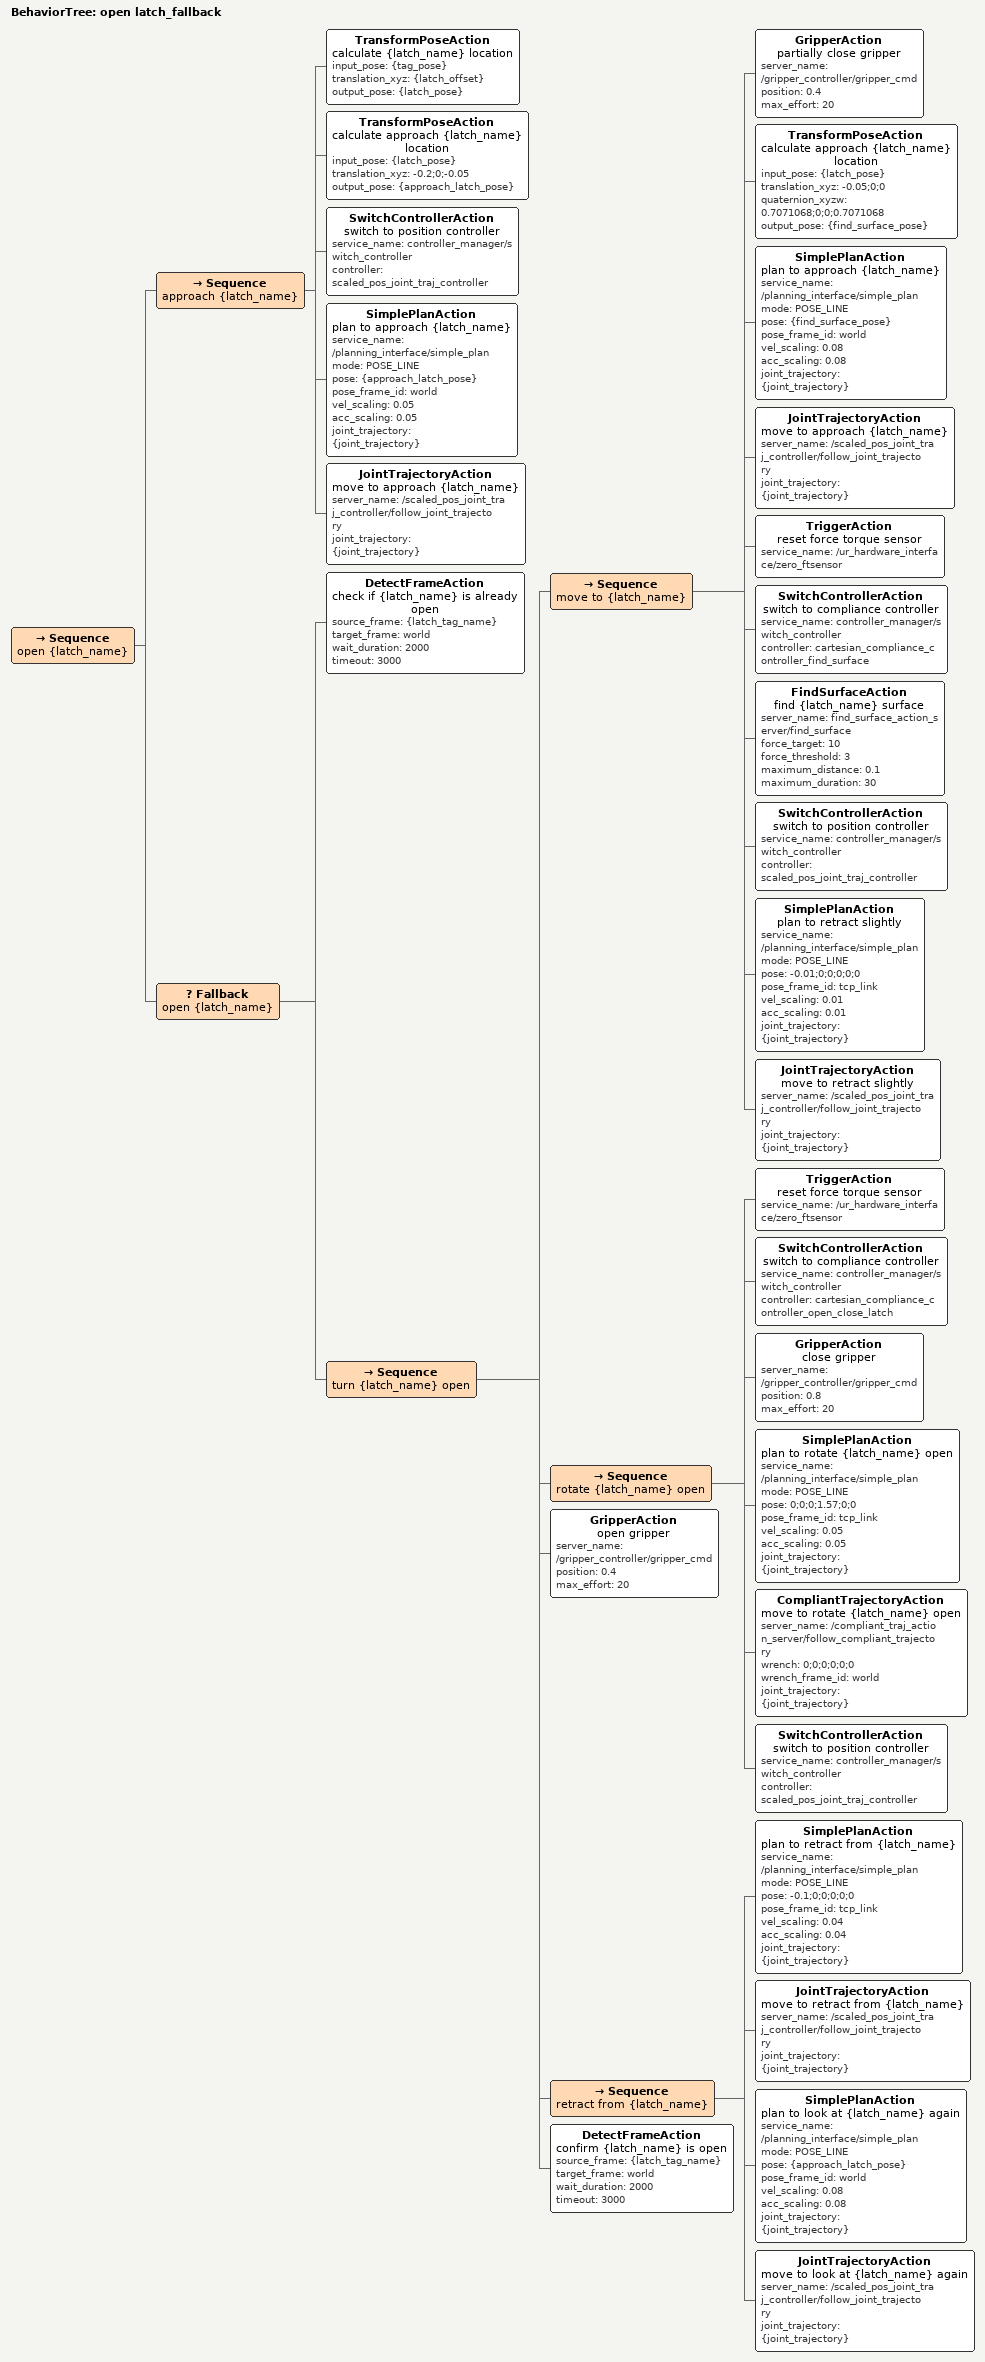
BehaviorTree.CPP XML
<root>
    <!--
    inputs:
      - latch_name
      - tag_pose
      - latch_offset
      - latch_tag_name
  -->
    <BehaviorTree ID="open latch_fallback">
        <Sequence name="open {latch_name}">

            <Sequence name="approach {latch_name}">

                <!-- calculate latch pose -->
                <TransformPoseAction
                    name="calculate {latch_name} location"
                    input_pose="{tag_pose}"
                    translation_xyz="{latch_offset}"
                    output_pose="{latch_pose}"
                />

                <!-- calculate pose to inspect latch-->
                <TransformPoseAction
                    name="calculate approach {latch_name} location"
                    input_pose="{latch_pose}"
                    translation_xyz="-0.2;0;-0.05"
                    output_pose="{approach_latch_pose}"
                />

                <!-- position control -->
                <SwitchControllerAction
                    name="switch to position controller"
                    service_name="controller_manager/switch_controller"
                    controller="scaled_pos_joint_traj_controller"
                />

                <!-- plan to approach latch -->
                <SimplePlanAction
                    name="plan to approach {latch_name}"
                    service_name="/planning_interface/simple_plan"
                    mode="POSE_LINE"
                    pose="{approach_latch_pose}"
                    pose_frame_id="world"
                    vel_scaling="0.05"
                    acc_scaling="0.05"
                    joint_trajectory="{joint_trajectory}"
                />

                <!-- move to approach latch -->
                <JointTrajectoryAction
                    name="move to approach {latch_name}"
                    server_name="/scaled_pos_joint_traj_controller/follow_joint_trajectory"
                    joint_trajectory="{joint_trajectory}"
                />

            </Sequence>

            <Fallback name="open {latch_name}">

                <!-- detect whether or not -->
                <DetectFrameAction
                    name="check if {latch_name} is already open"
                    source_frame="{latch_tag_name}"
                    target_frame="world"
                    wait_duration="2000"
                    timeout="3000"
                />

                <Sequence name="turn {latch_name} open">

                    <Sequence name="move to {latch_name}">

                        <!-- close gripper half way -->
                        <GripperAction
                            name="partially close gripper"
                            server_name="/gripper_controller/gripper_cmd"
                            position="0.4"
                            max_effort="20"
                        />

                        <!-- calculate find surface pose -->
                        <TransformPoseAction
                            name="calculate approach {latch_name} location"
                            input_pose="{latch_pose}"
                            translation_xyz="-0.05;0;0"
                            quaternion_xyzw="0.7071068;0;0;0.7071068"
                            output_pose="{find_surface_pose}"
                        />

                        <!-- plan to find surface pose -->
                        <SimplePlanAction
                            name="plan to approach {latch_name}"
                            service_name="/planning_interface/simple_plan"
                            mode="POSE_LINE"
                            pose="{find_surface_pose}"
                            pose_frame_id="world"
                            vel_scaling="0.08"
                            acc_scaling="0.08"
                            joint_trajectory="{joint_trajectory}"
                        />

                        <!-- move to find surface pose -->
                        <JointTrajectoryAction
                            name="move to approach {latch_name}"
                            server_name="/scaled_pos_joint_traj_controller/follow_joint_trajectory"
                            joint_trajectory="{joint_trajectory}"
                        />

                        <!-- zero ft sensor -->
                        <TriggerAction
                            name="reset force torque sensor"
                            service_name="/ur_hardware_interface/zero_ftsensor"
                        />

                        <!-- switch to find surface controller -->
                        <SwitchControllerAction
                            name="switch to compliance controller"
                            service_name="controller_manager/switch_controller"
                            controller="cartesian_compliance_controller_find_surface"
                        />

                        <!-- find surface -->
                        <FindSurfaceAction
                            name="find {latch_name} surface"
                            server_name="find_surface_action_server/find_surface"
                            force_target="10"
                            force_threshold="3"
                            maximum_distance="0.1"
                            maximum_duration="30"
                        />

                        <!-- switch to joint traj ctrl -->
                        <SwitchControllerAction
                            name="switch to position controller"
                            service_name="controller_manager/switch_controller"
                            controller="scaled_pos_joint_traj_controller"
                        />

                        <!-- plan to retract-->
                        <SimplePlanAction
                            name="plan to retract slightly"
                            service_name="/planning_interface/simple_plan"
                            mode="POSE_LINE"
                            pose="-0.01;0;0;0;0;0"
                            pose_frame_id="tcp_link"
                            vel_scaling="0.01"
                            acc_scaling="0.01"
                            joint_trajectory="{joint_trajectory}"
                        />

                        <!-- move to retract -->
                        <JointTrajectoryAction
                            name="move to retract slightly"
                            server_name="/scaled_pos_joint_traj_controller/follow_joint_trajectory"
                            joint_trajectory="{joint_trajectory}"
                        />

                    </Sequence>

                    <Sequence name="rotate {latch_name} open">

                        <!-- zero ft sensor -->
                        <TriggerAction
                            name="reset force torque sensor"
                            service_name="/ur_hardware_interface/zero_ftsensor"
                        />

                        <!-- switch to compliance control-->
                        <SwitchControllerAction
                            name="switch to compliance controller"
                            service_name="controller_manager/switch_controller"
                            controller="cartesian_compliance_controller_open_close_latch"
                        />

                        <!-- close gripper -->
                        <GripperAction
                            name="close gripper"
                            server_name="/gripper_controller/gripper_cmd"
                            position="0.8"
                            max_effort="20"
                        />

                        <!-- plan to open latch -->
                        <SimplePlanAction
                            name="plan to rotate {latch_name} open"
                            service_name="/planning_interface/simple_plan"
                            mode="POSE_LINE"
                            pose="0;0;0;1.57;0;0"
                            pose_frame_id="tcp_link"
                            vel_scaling="0.05"
                            acc_scaling="0.05"
                            joint_trajectory="{joint_trajectory}"
                        />

                        <!-- move to open latch -->
                        <CompliantTrajectoryAction
                            name="move to rotate {latch_name} open"
                            server_name="/compliant_traj_action_server/follow_compliant_trajectory"
                            wrench="0;0;0;0;0;0"
                            wrench_frame_id="world"
                            joint_trajectory="{joint_trajectory}"
                        />

                        <!-- switch back to joint traj ctrl -->
                        <SwitchControllerAction
                            name="switch to position controller"
                            service_name="controller_manager/switch_controller"
                            controller="scaled_pos_joint_traj_controller"
                        />

                    </Sequence>

                    <!-- open gripper -->
                    <GripperAction
                        name="open gripper"
                        server_name="/gripper_controller/gripper_cmd"
                        position="0.4"
                        max_effort="20"
                    />

                    <Sequence name="retract from {latch_name}">
                        <!-- retreat from handle -->
                        <SimplePlanAction
                            name="plan to retract from {latch_name}"
                            service_name="/planning_interface/simple_plan"
                            mode="POSE_LINE"
                            pose="-0.1;0;0;0;0;0"
                            pose_frame_id="tcp_link"
                            vel_scaling="0.04"
                            acc_scaling="0.04"
                            joint_trajectory="{joint_trajectory}"
                        />
                        <JointTrajectoryAction
                            name="move to retract from {latch_name}"
                            server_name="/scaled_pos_joint_traj_controller/follow_joint_trajectory"
                            joint_trajectory="{joint_trajectory}"
                        />

                        <SimplePlanAction
                            name="plan to look at {latch_name} again"
                            service_name="/planning_interface/simple_plan"
                            mode="POSE_LINE"
                            pose="{approach_latch_pose}"
                            pose_frame_id="world"
                            vel_scaling="0.08"
                            acc_scaling="0.08"
                            joint_trajectory="{joint_trajectory}"
                        />
                        <JointTrajectoryAction
                            name="move to look at {latch_name} again"
                            server_name="/scaled_pos_joint_traj_controller/follow_joint_trajectory"
                            joint_trajectory="{joint_trajectory}"
                        />
                    </Sequence>

                    <!-- confirm latch open -->
                    <DetectFrameAction
                        name="confirm {latch_name} is open"
                        source_frame="{latch_tag_name}"
                        target_frame="world"
                        wait_duration="2000"
                        timeout="3000"
                    />

                </Sequence>

            </Fallback>

        </Sequence>
    </BehaviorTree>

</root>
